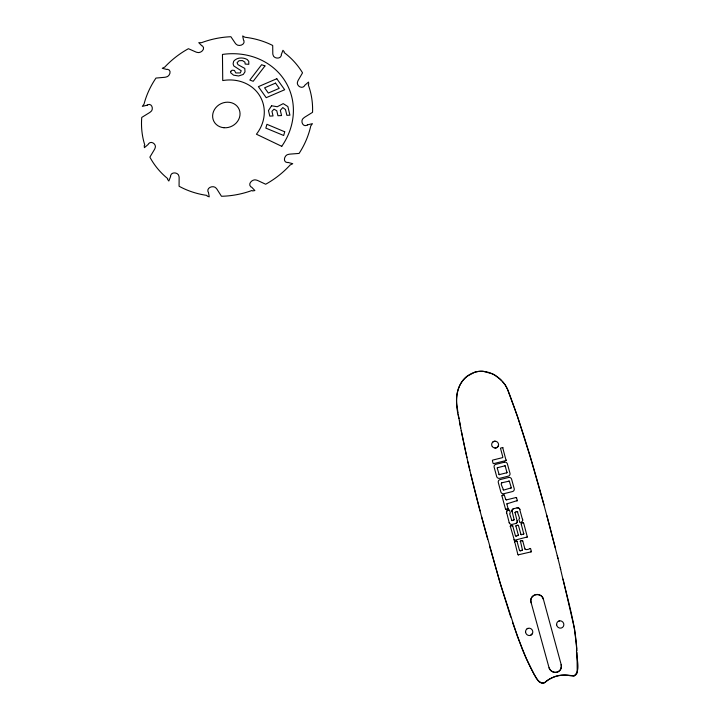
<?xml version="1.0" encoding="UTF-8"?>
<svg xmlns="http://www.w3.org/2000/svg" width="719" height="719" viewBox="0 0 719 719"><rect width="100%" height="100%" fill="white"/><g stroke="black" fill="none" stroke-linecap="round" stroke-linejoin="round"><path stroke-width="1.08" d="M523.72 523.252L527.324 536.967L514.606 540.257M513.851 539.807L514.373 540.266L510.274 526.137L512.674 525.751L515.424 535.745L516.161 536.14L518.345 535.161L515.9 526.11L516.341 525.418L518.417 525.4L521.014 534.594L523.809 534.028L521.167 523.881C520.7 522.542 524.807 522.992 522.974 522.812M517.401 500.271L516.197 497.485L506.374 499.894C504.63 499.229 504.981 491.913 501.943 495.93L505.538 509.16M510.229 526.308L510.679 525.796M501.925 495.706L502.365 495.202M560.559 669.335L561.036 668.257M532.545 633.385L530.595 635.317M546.548 681.208L547.006 680.821A15.98 15.072 58.9 0 1 548.121 679.994L549.586 679.104A54.069 50.573 59.2 0 1 551.734 677.963L554.079 676.885A27.834 26.19 58.7 0 1 564.029 675.078L564.685 675.078A40.561 38.071 59.5 0 1 567.21 675.258L568.289 675.384A21.777 20.509 58.2 0 1 570.194 675.743L574.265 675.815M506.347 460.079L506.086 460.519L502.662 447.479L500.469 448.189L502.869 457.185M527.135 628.748L527.791 628.406M502.626 457.617L492.596 460.124M507.326 503.399L506.895 503.857L517.41 500.541L516.979 500.999M505.583 509.241L508.081 508.755L506.886 504.037M516.341 525.418L515.891 526.065M521.599 523.153L521.167 523.881M517.896 535.718L518.327 535.026M523.414 534.361L523.845 533.669M514.894 541.281L516.988 541.263L519.478 550.359C520.125 552.066 523.621 548.965 521.931 550.394M526.946 537.264L527.395 536.707M518.525 554.996L518.093 554.861L531.188 551.85L530.766 548.867M507.731 509.142L508.09 508.486M520.61 540.904L522.713 540.886L524.951 549.019C525.957 550.808 531.871 548.04 530.011 548.408M522.623 519.271A2.49 2.427 37.3 0 1 520.889 522.246L519.774 522.524L518.848 519.145L519.63 518.426L517.258 511.56L515.02 512.44L517.285 521.599A2.508 2.445 37.9 0 1 515.487 523.576L512.207 524.385A2.49 2.427 38.4 0 1 509.178 522.587L506.509 512.018A2.49 2.427 35.7 0 1 508.306 510.041L509.582 510.346L510.328 513.069L509.645 513.743L511.874 520.637L514.157 519.774L511.919 510.688A2.49 2.427 35.1 0 1 513.717 508.701L516.961 507.902A2.49 2.427 34.8 0 1 519.54 508.791L522.695 520.259M513.69 520.223L514.121 519.486M497.683 467.467L497.233 467.799L505.133 465.759L507.012 472.698L499.175 474.648L497.233 468.114M515.487 511.982L515.065 512.719M501.853 482.782L509.286 481.101L511.299 487.626M510.867 488.3L511.299 487.841L503.83 490.043M502.482 447.515L502.958 447.766M530.981 551.949L531.413 551.203M506.616 472.931L507.039 472.212M493.504 463.665L506.086 460.519M147.224 105.181L142.326 106.367L144.016 104.147A87.242 77.967 -25.9 0 1 155.969 78.065L164.768 77.293A13.167 11.522 -27.7 0 0 165.918 77.068C169.657 76.933 172.254 69.986 167.545 69.303A1.222 1.07 -27.7 0 0 166.853 69.464L162.26 68.296L164.804 67.047A87.242 77.967 -25.9 0 1 188.414 48.703L196.017 52.047A13.14 11.486 -25.3 0 0 197.06 52.37C200.421 53.772 205.931 49.036 202.542 46.016A1.222 1.07 -25.5 0 0 201.895 45.845L198.759 42.664L201.5 42.691A87.242 77.967 -25.9 0 1 230.88 36.723L235.338 43.311A13.203 11.576 -23 0 0 236.03 44.093C238.411 47.023 245.188 44.946 243.993 40.785A1.222 1.079 -23.3 0 0 243.552 40.336L242.68 35.95L244.936 37.244A87.242 77.967 -25.9 0 1 272.708 45.477L272.798 53.628A13.328 11.783 -21.2 0 0 272.941 54.671C273.382 58.706 280.455 59.524 281.381 55.363A1.231 1.096 -21.5 0 0 281.255 54.734L282.953 50.285L284.293 51.867L284.113 52.532A87.242 77.967 -25.9 0 1 302.537 72.844L298.142 80.411A13.481 12.043 -20.2 0 0 297.693 81.445C295.689 85.228 301.603 89.516 304.389 86.037A1.249 1.114 -20.7 0 0 304.631 85.399L308.496 82.083L308.757 84.168L308.235 84.707A87.242 77.967 -25.9 0 1 312.549 112.335L304.685 117.215A13.616 12.313 -20.8 0 0 303.742 117.952C300.057 120.091 302.42 127.236 306.815 125.34A1.258 1.141 -21.2 0 0 307.373 124.872M307.373 124.872L312.441 123.659L310.77 125.942A87.242 77.967 -25.9 0 1 299.095 153.426L289.856 154.127A13.715 12.502 -23.2 0 0 288.661 154.342C284.625 154.495 282.279 161.865 287.169 162.557A1.267 1.15 -23.3 0 0 287.888 162.395M558.996 620.973L559.634 620.83M506.212 509.528L505.511 509.079M508.845 481.047L509.591 481.478M512.144 520.61L511.398 520.161M499.57 474.693L498.905 474.243M504.684 465.723L505.385 466.155M517.132 511.577L517.878 512.018M508.845 509.915L509.582 510.346M503.758 494.861L504.495 495.301M516.017 497.503L516.754 497.943M506.374 499.894L505.628 499.462M525.706 549.469L524.951 549.019M520.232 550.808L519.478 550.359M517.716 525.077L518.471 525.526M512 525.472L512.746 525.913M521.635 534.801L520.889 534.352M516.161 536.14L515.406 535.7M516.287 540.94L517.042 541.389M522.003 540.562L522.758 541.012M495.238 441.214L494.609 441.232A3.469 3.388 14.6 0 0 492.758 442.086M495.589 447.982L494.96 448.009A3.469 3.388 14.6 0 0 498.573 444.782M287.888 162.395L292.768 163.707L290.125 165.002A87.242 77.967 -25.9 0 1 265.679 184.235L257.645 180.487A13.733 12.547 -26.8 0 0 256.539 180.118C252.935 178.51 247.291 183.687 250.868 186.85A1.267 1.159 -26.5 0 0 251.551 187.048L254.877 190.562L252.54 190.939L251.992 190.472A87.242 77.967 -25.9 0 1 221.47 196.269L216.886 189.079A13.679 12.43 -30 0 0 216.185 188.225C213.759 184.99 206.668 187.255 207.944 191.613A1.267 1.15 -29.5 0 0 208.402 192.108L209.247 196.853L207.126 196.08L206.937 195.406A87.242 77.967 -25.9 0 1 179.067 186.239L179.139 177.629A13.562 12.196 -31.5 0 0 179.022 176.523C178.743 172.317 171.473 171.383 170.547 175.706A1.258 1.132 -31 0 0 170.655 176.371L168.839 181.017L167.527 179.337L167.734 178.645A87.242 77.967 -25.9 0 1 149.876 157.128L154.486 149.444A13.409 11.926 -31.2 0 0 154.962 148.402C157.128 144.708 151.412 140.16 148.581 143.692A1.24 1.105 -30.9 0 0 148.312 144.339L144.402 147.665L144.24 145.544L144.771 145.013A87.242 77.967 -25.9 0 1 141.751 117.422L149.498 112.649A13.266 11.675 -29.8 0 0 150.442 111.93C154.019 109.971 152.14 102.88 147.772 104.722A1.231 1.087 -29.6 0 0 147.224 105.181M502.365 381.456L505.223 384.863L507.389 389.051L517.527 416.436L530.658 458.318L544.013 504.972M509.178 522.587L509.627 523.486M493.126 463.449L492.353 460.591M517.878 554.565L514.624 541.434L514.462 542.018M549.064 667.798A6.579 6.237 56.9 0 0 556.91 672.175A6.579 6.237 56.9 0 0 561.162 664.563L543.456 599.448C541.686 590.892 527.8 594.757 531.242 603.007L549.064 667.798A6.507 6.165 56.9 0 0 551.221 670.881A6.678 6.336 56.9 0 0 554.511 672.319A6.498 6.165 56.9 0 0 558.043 671.744M512.494 622.339L522.336 649.311A262.201 241.099 36.8 0 0 531.143 668.688L536.113 677.9L539.358 682.007A5.986 5.68 59.2 0 0 543.222 683.023L543.807 682.924A4.152 3.937 59.3 0 0 544.598 682.646C552.507 675.501 563.453 673.757 573.609 676.031C582.183 670.459 575.11 656.762 576.755 648.313C574.894 620.839 566.141 594.451 560.254 567.686M510.76 617.127L500.855 585.464L489.648 546.269M503.093 489.612C504.945 492.003 500.145 483.563 501.431 483.51M520.161 541.56L520.403 541.003L522.362 549.649M487.707 539.25C476.355 497.997 465.597 456.511 458.255 414.333M481.676 516.979L499.876 582.201L517.518 636.755L526.155 658.2L533.911 674.098L537.893 680.569L541.632 682.969A5.159 4.898 59.2 0 0 545.739 681.9M546.808 515.388L555.239 547.635M480.058 510.912L470.837 474.459M557.989 558.528C543.519 502.428 528.959 446.139 508.576 391.846C504.154 379.075 490.295 368.901 476.517 371.777A21.04 20.384 2.6 0 0 474.477 372.361L467.278 376.163A21.885 21.202 2.6 0 0 465.418 377.745L464.24 378.94A29.704 28.787 4.3 0 0 462.128 381.51A28.311 27.439 4 0 0 459.522 385.923L459.252 386.516A33.416 32.382 5.2 0 0 456.592 397.436L456.556 398.128A47.876 46.304 7.7 0 0 456.574 402.182A39.015 37.783 6.3 0 0 456.718 404.096L458.021 412.94M557.261 555.634L560.712 569.493M563.04 579.092L574.526 628.873L576.935 650.893M469.849 470.235L467.907 461.823M466.973 457.706L461.203 430.528M460.699 427.895L459.369 420.759M458.992 418.611C455.046 403.754 454.408 383.937 469.291 374.761A23.511 22.783 3 0 1 476.517 371.777A20.366 19.728 2.5 0 1 483.069 371.301L492.29 373.799A23.305 22.586 3.1 0 1 494.915 375.192L499.57 378.76A53.494 52.217 2.1 0 1 501.691 380.764M577.033 652.555L577.213 672.642A4.485 4.242 55.6 0 1 576.809 673.604A5.896 5.572 55.6 0 1 574.256 675.797M561.117 664.644A6.498 6.165 56.9 0 1 560.991 668.319M560.694 669.29A6.678 6.336 56.9 0 1 558.151 671.726M531.242 603.007A6.588 6.336 51.7 0 1 535.251 594.667A6.588 6.336 51.7 0 1 543.465 599.448M506.58 513.006A2.481 2.418 35.7 0 1 508.306 510.041M511.991 511.667A2.481 2.418 35.1 0 1 513.717 508.701M516.961 507.902A2.481 2.418 34.8 0 1 519.99 509.681M517.213 520.601A2.49 2.427 37.9 0 1 515.487 523.576M501.413 483.285L501.727 482.835L501.413 483.285M230.772 71.361L230.601 72.691L233.567 75.162L238.645 75.971L243.247 74.452L244.999 71.855L244.811 68.431L237.998 64.692L237.054 62.706L239.041 60.72L242.411 60.585L244.9 62.131L245.17 64.054L248.801 64.315L248.765 61.358L247.237 59.524C242.968 57.134 236.955 57.304 233.666 61.259L233.1 63.82L233.756 65.923L241.225 70.777L240.29 72.925L235.841 72.961L234.403 70.426L232.075 70.219L230.772 71.361M284.724 131.784L283.681 135.487L265.832 128.108L266.911 124.306L284.724 131.784M271.566 105.765L268.466 110.546L269.778 116.11L273.04 115.957L271.944 111.328L274.038 109.171L276.77 110.78L277.947 115.732L281.56 115.561L280.32 110.358L282.81 107.571L285.488 109.567L286.872 115.319L289.937 115.175L287.861 106.547L283.205 103.635L277.255 106.736L271.566 105.765M264.969 65.941L253.187 81.292L249.844 80.052L261.626 64.719L264.969 65.941M276.797 78.73L258.391 86.657L266.201 97.685L284.679 89.74L276.797 78.73M275.521 83.116L264.601 87.817L268.313 93.048L279.251 88.338L275.521 83.116M504.414 462.191L495.867 464.33A2.436 2.382 20.8 0 0 494.151 467.233L496.685 476.562A2.454 2.4 24 0 0 499.669 478.306L508.252 476.167A2.454 2.4 24 0 0 509.969 473.246L507.398 463.917A2.445 2.391 21.2 0 0 504.414 462.191M508.612 477.479L500.029 479.618A2.454 2.4 26 0 0 498.303 482.539L500.855 491.94A2.463 2.409 29.2 0 0 503.866 493.701L512.476 491.562A2.463 2.409 28.7 0 0 514.202 488.623L511.613 479.231A2.454 2.4 25.9 0 0 508.612 477.479M281.749 146.325L256.44 134.219A38.583 34.476 -25.9 0 0 259.541 95.456A38.583 34.476 -25.9 0 0 222.737 80.564L222.459 54.428A67.954 60.729 -25.9 0 1 284.679 80.465A67.954 60.729 -25.9 0 1 281.749 146.325M223.969 127.73A13.985 12.493 -25.9 0 0 239.22 109.558A13.985 12.493 -25.9 0 0 215.826 107.661A13.985 12.493 -25.9 0 0 223.969 127.73M525.553 631.776A3.739 3.586 56.6 0 0 531.053 635.093A3.739 3.586 56.6 0 0 530.946 628.703A3.739 3.586 56.6 0 0 525.553 631.776M556.632 624.829A3.73 3.559 52.2 0 0 562.465 627.471A3.73 3.559 52.2 0 0 561.584 621.144A3.73 3.559 52.2 0 0 556.632 624.829M492.299 446.58A3.478 3.397 14.6 0 0 498.276 446.023A3.478 3.397 14.6 0 0 494.735 441.223A3.478 3.397 14.6 0 0 492.299 446.58"/></g></svg>
